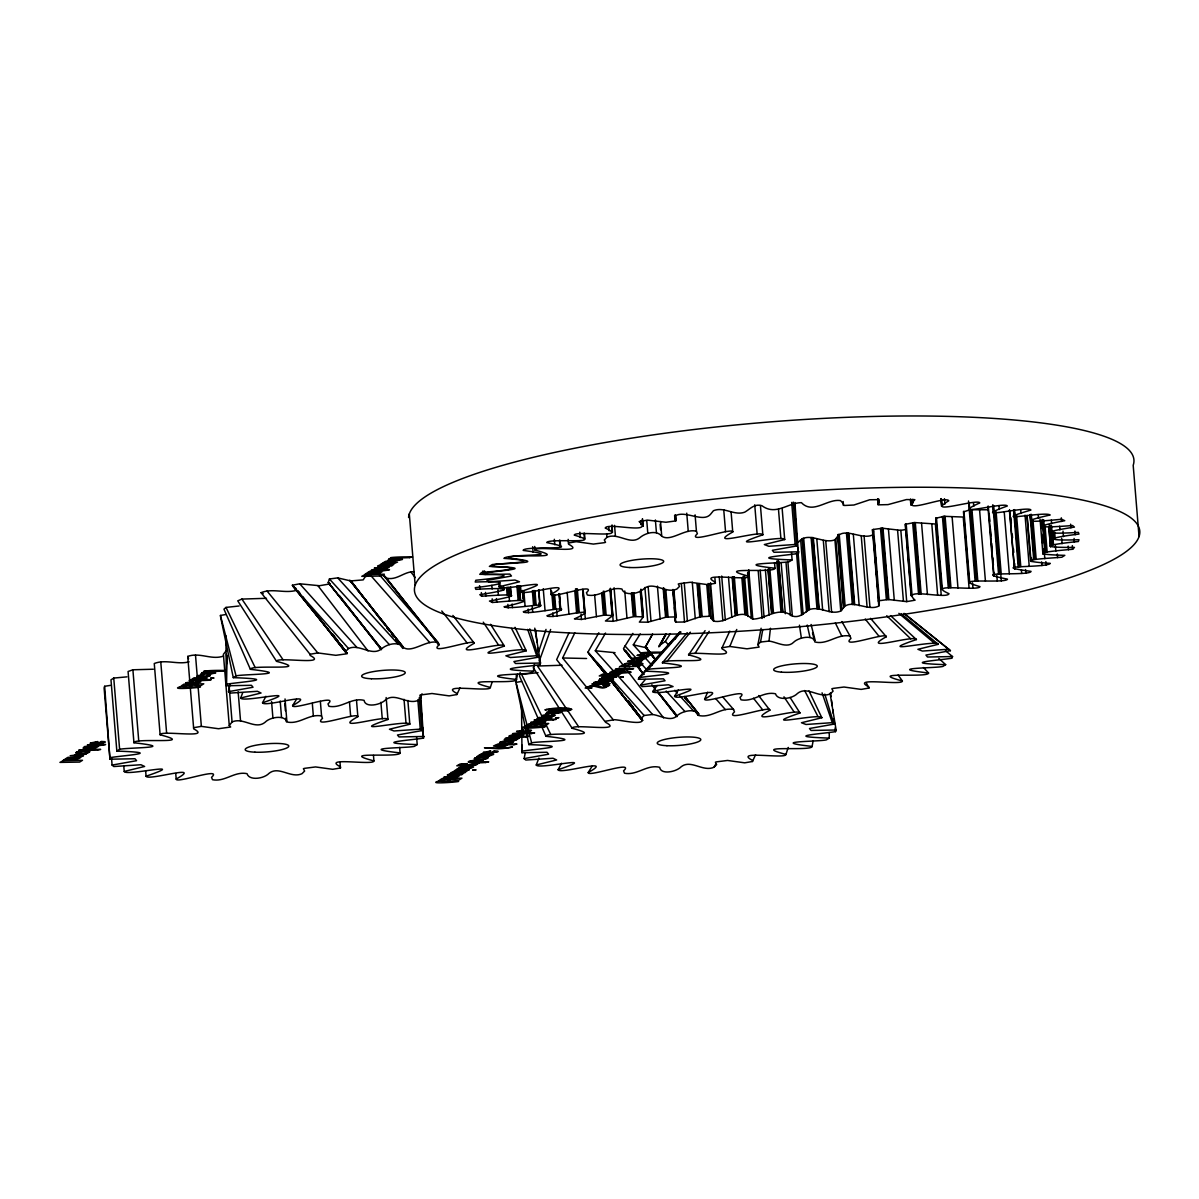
<?xml version="1.0" encoding="UTF-8"?>
<svg xmlns="http://www.w3.org/2000/svg" width="1199" height="1199" viewBox="0 0 1199 1199"><rect width="100%" height="100%" fill="white"/><g stroke="black" fill="none" stroke-linecap="round" stroke-linejoin="round"><path stroke-width="1.5" d="M517.518 673.988L516.544 679.473C469.573 674.168 524.068 674.797 530.872 672.894L533.645 671.14L533.72 665.565M813.102 740.937L812.113 746.422C765.142 741.117 819.651 741.761 826.456 739.843L829.228 738.104L829.288 732.514M229.968 684.434L228.544 691.643L253.034 687.252L251.445 685.303L226.401 685.768L227.181 655.823M525.192 753.197L524.113 758.607L548.617 754.201L547.014 752.268L521.985 752.717L522.179 745.238M516.199 684L528.864 744.609L531.637 742.87L516.02 682.411L516.364 674.947M601.643 593.31L603.457 615.252L581.455 619.463L574.426 618.864C607.953 603.771 550.626 620.018 546.894 615.746C589.908 600.249 525.357 616.496 523.304 611.685C570.244 597.761 510.354 610.801 504.045 606.769C548.258 596.757 506.188 601.478 492.474 602.468L489.462 601.059C534.334 592.636 500.253 594.989 481.638 596.218L479.81 594.659C522.075 588.184 501.002 587.81 475.853 589.368L475.239 587.675C507.747 583.778 509.77 580.796 475.224 582.04L475.838 580.241C498.859 577.993 523.648 574.141 479.765 574.336L481.578 572.478C498.17 571.084 535.249 567.712 489.387 566.408L492.384 564.519C503.535 563.35 549.816 561.642 503.94 558.374C507.477 553.533 571.458 556.95 523.154 550.401C524.188 545.305 590.058 551.285 546.729 542.592C548.408 537.841 608.088 544.871 574.231 535.114C575.55 530.198 630.479 539.28 605.21 528.055C607.518 522.03 654.324 535.099 639.142 521.565L647.52 520.126L665.97 522.254L674.782 521.055L675.966 520.681L674.902 518.972L675.412 515.75C685.573 509.965 703.228 523.304 710.707 514.071L713.435 510.714C724.241 506.323 733.908 516.005 744.669 512.198C749.93 509.275 754.261 503.37 761.875 505.678C775.708 516.065 787.608 502.816 801.412 502.651C812.907 514.806 827.46 498.409 840.529 500.612L843.272 503.535L843.482 505.334L844.845 505.468L853.928 505.019L869.71 499.758L878.552 499.623L879.092 502.756L878.028 504.629L879.212 504.824L888.024 504.614L906.474 499.563L914.852 499.668C899.505 515.36 946.086 495.412 948.799 500.762C923.68 515.84 977.635 498.409 979.793 502.891C945.846 518.223 1005.002 501.467 1007.325 506.008C964.311 521.505 1028.862 505.259 1030.915 510.055C983.705 524.023 1045.003 510.939 1050.174 514.985C1005.736 524.982 1048.855 520.336 1061.744 519.287L1064.757 520.696C1019.929 529.104 1054.685 526.931 1072.58 525.522L1074.409 527.095C1032.144 533.57 1053.217 533.945 1078.366 532.386L1078.98 534.08C1046.472 537.976 1044.464 540.959 1078.995 539.715L1078.381 541.513C1055.36 543.747 1030.57 547.613 1074.454 547.418L1072.64 549.277C1056.049 550.671 1018.97 554.043 1064.832 555.347L1061.834 557.235C1049.949 558.224 1005.182 560.368 1050.279 563.365C1046.742 568.221 982.76 564.804 1031.065 571.353C1030.031 576.449 964.161 570.469 1007.49 579.162C1005.811 583.913 946.146 576.884 979.988 586.641C978.669 591.557 923.74 582.474 949.009 593.7C946.7 599.725 899.894 586.656 915.077 600.189L906.699 601.628L888.249 599.5L879.437 600.699L878.253 601.059L879.317 602.782L878.807 606.005C868.646 611.79 850.99 598.451 843.511 607.683L840.784 611.04C829.978 615.432 820.311 605.75 809.55 609.557C804.289 612.479 799.958 618.384 792.344 616.076C778.511 605.69 766.611 618.939 752.807 619.104L746.422 614.787L743.275 576.404M905.874 529.493L900.839 530.348L882.389 528.219L873.576 529.418L872.392 529.793L873.457 531.502L872.947 534.724C862.785 540.509 845.13 527.17 837.651 536.418L843.511 607.683M988.036 509.785L970.096 509.71L963.906 511.793M657.142 685.543L652.691 691.523L673.074 686.532L668.547 684.794L642.244 686.622L640.551 685.169L665.055 680.762L663.467 678.829L638.423 679.293L638.977 677.63C655.688 675.127 692.812 672.819 645.302 671.185L648.074 669.432C654.879 667.528 709.373 668.158 662.418 662.852C662.388 657.592 727.029 664.846 688.586 654.879C688.121 649.918 741.866 659.285 722.098 648.929L722.053 647.775L729.816 646.456L746.962 648.824L759.117 647.085L757.888 644.702L760.526 642.064L769.009 641.075L770.447 628.246M189.112 661.833C177.707 664.95 165.597 659 154.266 663.512L160.126 734.792C159.662 729.831 213.407 739.198 193.638 728.842L193.594 727.703L201.357 726.369L218.503 728.737L230.658 726.999L229.264 725.575L223.404 654.309L226.206 650.712M229.264 725.575L232.066 721.978C243.082 716.837 255.252 730.251 264.994 722.338C270.27 716.762 285.047 714.859 286.996 721.993C299.54 724.736 308.967 713.48 321.557 715.968L322.486 718.366C310.361 729.457 358.636 711.562 357.857 716.657L356.493 700.216M520.186 672.444L519.527 676.101L545.965 736.291C592.935 741.596 538.441 740.952 531.637 742.87M760.526 642.064L762.774 629.52M757.888 644.702L761.11 628.231M385.329 577.708L383.83 575.535L378.434 573.692L437.995 642.529L438.939 644.927C426.799 656.018 475.074 638.123 474.294 643.234C445.743 659.12 502.876 640.925 504.389 646.051L490.541 624.304M296.498 699.287L292.631 705.582C291.852 710.692 340.126 692.797 328.001 703.888L328.931 706.286C341.685 708.744 351.322 697.204 364.076 700.351C365.245 708.189 380.742 704.907 385.493 699.916C395.235 691.988 407.405 705.402 418.421 700.261L421.059 697.638L419.83 695.24L421.164 694.88L431.985 693.502L449.13 695.885L456.894 694.551L456.849 693.397C437.08 683.055 490.826 692.423 490.361 687.462L492.085 682.216M534.484 664.291L533.33 667.783L572.148 728.303C610.591 738.284 545.95 731.03 545.965 736.291M538.516 652.076L546.01 629.385M592.081 766.236L588.214 772.531C587.435 777.641 635.71 759.746 623.57 770.837L624.514 773.235C637.269 775.693 646.905 764.153 659.66 767.3C660.829 775.139 676.326 771.871 681.062 766.865C690.804 758.937 702.974 772.351 714.005 767.225L716.642 764.587L715.413 762.189L716.732 761.83L727.568 760.451L744.714 762.834L752.477 761.5L752.432 760.361C732.664 750.004 786.409 759.372 785.93 754.411L788.238 747.427M110.353 685.393L104.658 686.278L104.103 687.926L109.963 759.207L134.992 758.742L136.596 760.691L112.092 765.082L111.492 757.768M109.963 759.207L104.658 686.278M226.401 685.768L225.877 635.695M416.608 737.265L417.207 744.579C369.697 742.945 406.821 740.622 423.517 738.134L420.774 696.274M498.814 583.119L499.114 586.776L519.497 581.785L514.971 580.046L488.667 581.86L486.989 580.406L511.478 576.015L509.89 574.081L484.846 574.531L485.415 572.882C502.111 570.379 539.25 568.056 491.725 566.423L494.498 564.684C501.302 562.766 555.811 563.41 508.841 558.105C508.811 552.844 573.452 560.098 535.024 550.116L534.724 546.459M533.645 671.14C486.135 669.522 523.259 667.199 539.97 664.696L540.524 663.047L534.769 628.156M521.985 752.717L521.535 706.361M791.49 552.604L792.089 559.918C744.579 558.284 781.703 555.961 798.414 553.458L794.922 502.471M829.228 738.104C781.718 736.471 818.842 734.148 835.538 731.645L836.108 729.996L830.053 693.277M945.426 650.667L952.546 656.557L951.991 658.221C935.28 660.709 898.156 663.032 945.666 664.666L942.894 666.419C936.089 668.323 881.595 667.678 928.566 672.984L923.485 667.528M539.37 660.814L550.641 629.46M292.631 705.582C321.182 689.695 264.05 707.89 262.536 702.764C308.967 686.952 241.958 703.124 240.669 698.013L242.663 692.857M588.214 772.531C616.766 756.644 559.633 774.839 558.105 769.713C604.536 753.901 537.542 770.073 536.253 764.962L538.906 758.083M729.816 646.456L736.756 629.46M898.066 675.022L902.382 680.972C902.847 685.933 849.102 676.566 868.87 686.922L868.915 688.061L861.152 689.395L844.006 687.027L833.17 688.391L831.851 688.751L833.08 691.149L830.442 693.786C819.427 698.927 807.257 685.513 797.515 693.427C792.239 699.002 777.462 700.905 775.513 693.771C762.969 691.029 753.542 702.269 740.952 699.796L740.023 697.398C752.148 686.308 703.873 704.203 704.652 699.107L707.605 692.228M456.894 694.551L459.996 687.806M569.075 632.637L556.651 659.63L605.66 722.368C625.428 732.709 571.683 723.342 572.148 728.303M752.477 761.5L755.58 754.756M722.053 647.775L729.801 631.079M639.352 715.863C652.586 728.782 615.567 718.351 613.378 719.88L562.631 657.981L574.831 632.787M262.536 702.764L265.938 696.289M558.105 769.713L561.522 763.238M658.791 646.831L665.85 635.005M652.496 634.211L645.317 647.16L655.793 660.319M652.586 634.061L645.317 647.16L655.763 660.214M641.105 589.443L643.368 616.856L639.367 622.086L647.745 622.191L666.194 617.14L675.007 616.93L676.191 617.125L675.142 618.999L675.666 622.131L684.509 621.996L700.291 616.736L709.373 616.286L710.737 616.421L710.947 618.219L713.69 621.142C725.65 623.555 734.462 612.03 746.422 614.787M420.235 697.039L422.048 693.801M642.664 720.344L587.93 652.181L598.811 632.772M665.55 634.346L659.57 646.441M714.005 767.225L715.818 763.988M665.97 633.746L659.195 645.662L665.37 641.375L670.391 633.627M658.686 692.947L677.015 715.848C670.631 722.188 659.99 715.338 652.571 714.499L595.318 650.757L605.54 633.057M704.652 699.107C733.203 683.205 676.071 701.4 674.557 696.274L678.394 689.89M643.458 674.003L623.51 648.524L632.877 633.387M652.136 665.505L633.312 644.837L640.236 633.926M695.09 653.29L709.208 631.303M660.529 521.58L661.728 536.193C670.586 542.353 685.258 527.905 696.439 531.292L697.383 533.69C685.243 544.781 733.518 526.886 732.739 531.996L731.09 511.883M675.037 639.082L679.099 632.802M688.586 654.879L705.102 630.629M373.459 755.415L373.923 760.885C374.388 765.846 320.643 756.479 340.411 766.835L340.456 767.989L332.693 769.308L315.547 766.94L304.711 768.319L303.392 768.679L304.621 771.062L301.983 773.7C290.952 778.84 278.782 765.427 269.041 773.34C263.78 778.915 249.002 780.819 247.054 773.685C234.509 770.942 225.082 782.198 212.493 779.71L211.549 777.327C223.688 766.236 175.414 784.116 176.193 779.02C204.744 763.134 147.612 781.313 146.083 776.203L145.634 770.717M357.857 716.657C329.305 732.559 386.438 714.364 387.951 719.475L386.153 697.548M748.356 570.739L748.805 576.224C749.27 581.185 695.525 571.818 715.293 582.159L715.338 583.313L707.575 584.647L690.429 582.264L679.608 583.643L678.274 584.003L679.503 586.401L676.865 589.039C665.85 594.164 653.68 580.751 643.938 588.679C638.662 594.254 623.885 596.143 621.936 589.024C609.392 586.266 599.965 597.522 587.375 595.049L586.446 592.651C598.571 581.56 550.296 599.455 551.075 594.344C579.627 578.458 522.509 596.652 520.98 591.527L520.531 586.041M732.739 531.996C704.188 547.883 761.32 529.688 762.849 534.814L760.436 505.573M758.607 695.54L769.878 710.183C741.327 726.069 798.444 707.875 799.973 713L790.081 697.458M870.534 618.339L886.316 636.744C857.765 652.631 914.897 634.451 916.411 639.562C869.979 655.388 936.989 639.217 938.277 644.313L917.894 649.303L922.421 651.057L948.724 649.229L950.417 650.682L925.913 655.074L927.501 657.022L952.546 656.557M798.414 542.233C807.811 530.438 823.338 544.646 834.924 539.775L837.651 536.418M941.59 589.503L935.73 518.238L944.302 516.319L963.247 517.054L969.107 588.319M667.214 661.129L690.369 632.158M662.418 662.852L687.207 632.712M640.551 685.169L645.347 679.503M437.995 642.529C426.814 639.142 412.141 653.59 403.284 647.43L350.707 580.93L337.728 577.888L329.425 578.997L328.211 582.504L381.447 648.899C371.705 656.827 359.535 643.413 348.504 648.539L345.867 651.177L347.096 653.575L345.777 653.935L335.84 655.313L317.795 652.93L310.031 654.264L261.082 592.666C272.428 588.005 284.807 593.67 296.288 590.388M648.074 669.432L681.002 632.053M638.423 679.293L660.664 654.219M665.61 648.644L670.556 643.069M673.014 640.281L679.204 633.312M645.302 671.185L680.148 631.978M638.977 677.63L679.608 632.128M239.096 605.99L225.997 607.413L223.958 609.152L250.396 669.342C297.352 674.647 242.857 674.003 236.053 675.906L233.28 677.66L220.631 617.05L220.436 615.447L225.907 614.487M661.728 536.193C656.707 529.733 645.407 532.866 639.891 537.662C630.149 545.59 617.98 532.176 606.949 537.302L604.311 539.94L605.54 542.338L604.221 542.697L593.385 544.076L576.239 541.693L568.476 543.027L568.521 544.181C588.289 554.523 534.544 545.155 535.024 550.116M652.571 714.499L644.088 715.488L641.45 718.126L588.499 653.275M611.88 671.845C621.921 673.553 631.274 669.881 613.094 671.245C595.783 675.921 653.005 671.095 621.532 672.129C632.997 670.526 613.918 668.727 611.745 671.605M911.06 595.588L905.2 524.308L914.567 522.554L935.385 524.008L941.245 595.289M126.974 676.85L113.755 678.079L110.982 679.833L116.843 751.099C164.353 752.732 127.229 755.055 110.518 757.543M116.843 751.099L119.615 749.345C126.42 747.442 180.914 748.086 133.943 742.766L128.083 671.5L132.894 669.776L153.367 669.222M417.207 744.579L414.434 746.333C407.63 748.236 353.12 747.606 400.091 752.912L399.642 747.427M792.089 559.918L789.317 561.657C782.527 563.575 728.018 562.931 774.989 568.236L774.539 562.751M610.726 590.043L612.824 615.627L605.435 620.992L613.199 621.337L633.282 616.766L631.333 593.01M146.083 776.203C192.529 760.376 125.52 776.547 124.231 771.452L123.782 765.966M520.98 591.527C567.412 575.715 500.403 591.886 499.114 586.776M504.389 646.051C457.958 661.863 524.967 645.691 526.256 650.802L515.015 627.302M387.951 719.475C341.52 735.302 408.529 719.13 409.818 724.241L407.87 700.471M762.849 534.814C716.417 550.626 783.412 534.454 784.701 539.565L782.153 508.496M674.557 696.274C720.989 680.462 653.98 696.634 652.691 691.523M799.973 713C753.542 728.812 820.551 712.641 821.84 717.751L808.995 690.909M625.488 650.997L623.78 649.453M376.711 573.841L369.787 574.426L364.931 577.109L363.207 579.881L350.707 580.93L380.113 618.999M266.493 598.301L241.898 599.08L237.747 600.834L276.564 661.353C315.007 671.335 250.366 664.081 250.396 669.342M403.149 646.875L349.733 580.211L403.284 647.43C398.248 640.97 386.962 644.103 381.447 648.899L328.211 582.504M886.316 636.744C887.095 631.648 838.82 649.528 850.96 638.438L850.016 636.055C837.262 633.582 827.625 645.122 814.87 641.975C813.701 634.136 798.204 637.418 793.468 642.424C787.069 648.749 776.427 641.915 769.009 641.075M769.878 710.183C770.657 705.072 722.383 722.967 734.507 711.876L733.578 709.478C720.809 707.02 711.187 718.561 698.418 715.413C697.263 707.575 681.766 710.857 677.015 715.848L658.506 692.752M133.943 742.766C133.808 737.46 198.569 744.834 160.126 734.792M774.989 568.236C775.004 573.497 710.363 566.243 748.805 576.224M516.544 679.473C516.559 684.734 451.918 677.48 490.361 687.462M400.091 752.912C400.121 758.173 335.48 750.919 373.923 760.885M928.566 672.984C928.581 678.244 863.939 670.99 902.382 680.972M812.113 746.422C812.143 751.683 747.502 744.429 785.93 754.411M240.669 698.013L261.052 693.022L257.38 691.298L230.223 693.097L228.544 691.643M784.701 539.565L764.333 544.556L768.844 546.294L795.147 544.481L796.84 545.92L772.336 550.326L773.94 552.259L798.969 551.81M124.231 771.452L144.614 766.461L140.942 764.737L113.785 766.536L112.092 765.082M526.256 650.802L505.873 655.793L510.399 657.532L536.702 655.718L538.396 657.157L513.891 661.563L515.495 663.497L540.524 663.047M409.818 724.241L389.435 729.232L393.961 730.97L420.264 729.142L421.943 730.596L397.454 735.002L399.042 736.935L424.086 736.471M536.253 764.962L556.621 759.971L552.964 758.248L525.806 760.046L524.113 758.607M821.84 717.751L801.457 722.742L805.983 724.481L832.286 722.667L833.964 724.121L809.475 728.512L811.064 730.461L836.108 729.996M414.045 571.683C403.673 571.443 396.509 581.245 385.523 577.873M276.564 661.353C276.1 656.393 329.845 665.76 310.076 655.403L310.031 654.264M292.916 586.326L345.867 651.177L292.346 585.232L299.735 583.793L319.489 585.726L330.31 583.853L328.736 583.029L381.432 649.723L339.317 595.408M516.02 682.411L521.49 681.452M188.543 658.836L187.733 656.423C199.738 651.941 211.519 660.379 223.464 656.093M605.615 721.213L613.378 719.88M226.971 684.104C243.667 681.617 280.791 679.293 233.28 677.66M522.539 751.069C539.25 748.566 576.374 746.243 528.864 744.609M643.368 616.856L633.986 616.586L632.038 592.831M612.824 615.627L604.236 615.072L602.438 593.145M538.066 672.669L521.58 674.363L550.776 734.567M586.566 658.506L562.631 657.981M615.072 652.691L595.318 650.757M562.061 665.25L537.482 666.03L578.652 726.729M633.312 644.837L647.55 648.045M261.082 592.666L263.21 593.58M295.883 588.289L294.31 587.525L345.702 652.136L308.338 604.251M905.245 614.413L950.417 650.682M904.016 613.363L948.724 649.229M901.078 613.633L938.277 644.313M898.86 613.348L934.456 643.174M938.847 658.431L945.666 664.666M890.527 615.627L916.411 639.562M886.705 615.761L910.715 638.797M625.009 645.946L647.475 670.541M666.209 691.044L684.944 711.532M329.425 578.997L389.36 644.582M674.737 690.294L677.24 693.052M679.758 695.81L693.562 710.962M337.728 577.888L397.993 644.013M299.735 583.793L356.987 647.55M587.93 652.181L644.088 715.488M292.346 585.232L348.504 648.539M665.37 641.375L669.042 645.542M715.593 698.477L725.38 709.613M369.787 574.426L429.812 642.664M722.637 696.844L733.578 709.478M267.047 591.032L317.795 652.93M438.759 643.608L383.83 575.535L417.117 617.455M684.794 696.439L698.717 713.825M652.721 685.543L655.029 688.436M865.228 619.044L879.122 636.414M643.788 674.318L624.319 649.978L643.788 674.617M652.96 685.783L655.254 688.646M684.899 696.844L698.852 714.379L685.139 697.039M589.878 654.474L641.285 719.1L597.132 662.507M753.467 698.238L762.684 709.853M410.687 571.788L415.289 577.603M441.772 610.98L467.1 642.904M419.425 620.348L438.939 644.927L385.104 576.344M655.418 659.45L646.276 647.88L655.328 659.6M651.806 684.779L655.239 689.125M657.532 692.018L677 716.672L657.652 691.718M298.146 591.197L300.409 594.105L298.161 591.227M304.951 599.905L302.688 596.997L304.996 600.01M598.301 664.036L641.54 719.64M308.413 604.401L310.691 607.323M312.954 610.246L345.971 652.691M625.788 650.622L634.885 662.373M638.303 666.764L640.581 669.701M653.11 685.843L655.373 688.781M684.734 697.668L686.997 700.591M386.902 627.781L389.15 630.719M391.414 633.642L393.677 636.564M395.94 639.502L399.342 643.893L396 639.517M452.892 615.417L474.294 643.234M646.726 648.015L655.688 659.705M684.854 697.698L688.211 702.089M613.483 652.616L663.602 717.901M351.142 581.065L384.864 625.009M387.022 627.826L389.27 630.749M391.518 633.672L393.857 636.744M400.601 645.527L402.849 648.464M317.915 585.667L368.018 650.952M628.321 700.935L632.727 706.9M634.945 709.883L637.149 712.88M339.362 642.934L347.081 653.395M628.336 701.055L642.679 720.524L630.629 704.083M340.471 644.582L347.096 653.575L340.516 644.612M332.857 634.151L338.328 641.615M241.898 599.08L283.069 659.78M783.981 696.829L794.278 712.236M483.257 622.161L498.694 645.287M841.923 621.577L850.016 636.055M804.619 690.504L818.003 716.612M511.538 628.456L522.434 649.648M866.442 683.115L868.915 688.061M835.328 622.925L841.833 636.174M225.997 607.413L255.192 667.618M822.064 692.827L832.286 722.667M527.68 629.385L536.702 655.718M824.807 694.116L833.964 724.121M529.763 628.92L538.396 657.157M811.049 624.484L815.17 640.386M220.436 615.447L236.053 675.906M812.487 632.862L814.301 640.011M807.227 625.054L810.014 637.523M799.433 625.174L801.382 638.108M830.607 692.947L831.087 696.634M831.551 700.321L832.256 705.851M832.72 709.538L833.2 713.225M833.904 718.756L834.609 724.286M835.074 727.973L835.538 731.645M535.503 629.685L537.152 642.589M537.856 648.119L538.321 651.806M539.025 657.322L539.97 664.696M1139.05 536.553A363.882 67.564 -4.7 0 0 616.556 512.842A363.882 67.564 -4.7 0 0 575.73 633.237A363.882 67.564 -4.7 0 0 1139.05 536.553L1133.19 465.287A363.882 67.564 -4.7 0 0 785.39 420.759A363.882 67.564 -4.7 0 0 408.574 517.503M1074.904 531.082L1075.203 534.739M1074.094 538.441L1074.394 542.098M1070.617 524.173L1070.917 527.83M1072.341 545.62L1072.64 549.277M1068.189 546.115L1068.489 549.771M1063.018 531.127L1063.468 536.612M1061.31 517.833L1061.61 521.49M1061.655 538.231L1062.104 543.717M1059.646 526.256L1059.946 529.913M1057.293 553.983L1057.593 557.64M1054.67 532.251L1055.12 537.722M1055.405 545.635L1055.854 551.12M1053.726 532.371L1054.176 537.856M1052.902 532.491L1053.501 538.036M1052.662 532.326L1053.262 539.64M1052.602 533.69L1053.501 544.646M1051.283 520.096L1051.583 523.753M1051.538 525.717L1051.988 531.202M1051.478 531.966L1052.527 544.751M1050.639 525.866L1051.088 531.352M1050.054 526.061L1050.504 531.547M1050.714 532.131L1051.763 544.931M1049.754 525.027L1051.403 545.125M1049.32 524.937L1049.769 530.423M1050.369 537.737L1050.968 545.035M1048.885 526.661L1050.534 546.774M1048.78 526.496L1050.429 546.594M1045.048 526.256L1047.147 551.84M1043.7 519.707L1044.149 525.192M1044.074 526.346L1046.172 551.93M1042.86 519.871L1043.31 525.357M1042.77 521.025L1045.333 552.095M1042.381 520.066L1042.845 525.732M1045.858 561.612L1046.157 565.269M1042.141 519.392L1044.854 552.289M1044.374 553.204L1044.824 558.689M1040.672 521.205L1041.272 528.519M1041.721 534.005L1042.471 543.132M1042.92 548.617L1043.37 554.103M1040.058 519.077L1042.905 553.983M1038.214 514.581L1038.529 518.223M1041.601 561.911L1041.901 565.568M1033.028 520.816L1036.176 559.199M1031.29 514.296L1035.202 559.259M1031.005 519.197L1034.302 559.393M1030.526 514.476L1030.765 520.336M1030.166 514.671L1030.615 520.156M1030.121 515.735L1033.718 559.588M1031.545 557.85L1031.844 561.507M1027.093 515.435L1031.065 561.447M1026.958 515.615L1030.705 561.312M1025.025 515.12L1029.222 566.288M1020.694 509.77L1020.993 513.427M1025.58 569.57L1025.879 573.212M1021.383 569.765L1021.683 573.407M1016.572 515.405L1020.784 566.572M1015.613 515.435L1019.824 566.602M1014.534 509.605L1014.983 515.09M1014.369 511.913L1018.88 566.737M1013.844 509.785L1014.324 515.615M1013.605 509.98L1018.191 566.917M1010.892 517.698L1011.342 523.184M1012.241 534.14L1012.541 537.796M1013.455 548.767L1013.755 552.424M1014.654 563.38L1015.103 568.866M1009.648 509.95L1014.444 568.431M1009.378 510.145L1014.414 568.791M1004.207 511.673L1009.318 573.811M998.977 505.783L999.277 509.44M996.099 511.733L1001.21 573.856M1000.88 575.475L1001.33 580.96M995.185 511.733L1000.296 573.871M993.686 505.678L999.322 573.976M993.102 505.873L993.446 511.553M992.847 504.704L998.557 574.141M996.834 575.565L997.283 581.035M989.19 513.966L989.789 521.265M990.389 528.579L990.988 535.893M991.588 543.192L992.187 550.506M992.787 557.82L993.386 565.134M993.986 572.433L994.286 576.09M988.276 506.173L993.986 575.625M987.886 506.368L993.701 576M979.568 509.83L985.428 581.095M973.468 502.681L973.768 506.338M971.939 509.65L977.799 580.916M971.085 509.635L976.93 580.901M970.096 509.71L975.956 580.975M969.137 502.621L969.601 508.091M968.522 500.987L969.137 508.481M969.257 509.875L975.117 581.14M972.509 582.879L972.959 588.349M963.951 511.284L969.766 583.059M963.441 511.478L969.287 582.939M952.111 516.769L957.971 588.035M944.452 498.679L944.902 504.165M945.097 516.364L950.957 587.645M944.302 516.319L950.163 587.585M943.328 516.379L949.188 587.645M941.545 499.084L942.159 506.398M941.155 498.619L941.755 505.933M940.795 498.829L941.545 506.308M942.429 516.529L948.289 587.795M936.479 517.848L942.339 589.114M935.864 518.043L941.725 589.308M931.788 523.873L937.648 595.139M921.566 523.244L927.426 594.524M915.287 522.629L921.147 593.895M912.859 499.309L913.158 502.966M914.567 522.554L920.427 593.82M913.623 522.584L919.483 593.865M911.54 501.482L911.839 505.124M912.679 522.719L918.539 593.985M910.641 499.219L911.135 505.064M910.401 499.428L910.85 504.899M906.189 523.933L912.049 595.199M905.47 524.113L911.3 595.738M900.839 530.348L906.699 601.628M897.586 530.093L903.446 601.373M888.444 529.149L894.304 600.429M883.004 528.324L888.864 599.59M882.389 528.219L888.249 599.5M881.475 528.234L887.335 599.5M878.777 499.099L879.092 502.756M877.968 499.294L878.268 502.951M880.501 528.339L886.361 599.605M877.698 498.964L878.148 504.449M877.578 499.159L878.028 504.629M873.576 529.418L879.437 600.699M874.356 542.473L874.656 546.13M875.555 557.1L875.855 560.742M876.754 571.713L877.054 575.37M877.968 586.326L878.268 589.983M874.056 543.042L874.656 550.356M875.255 557.655L875.87 564.969M876.319 570.454L877.069 579.597M877.518 585.082L878.268 594.209M878.717 599.695L879.167 605.18M872.782 529.598L878.642 600.864M872.392 529.793L878.807 606.005M864.089 535.998L869.949 607.264M861.227 535.638L867.072 606.904M853.328 534.379L859.188 605.66M848.802 533.36L854.662 604.626M848.307 533.24L854.168 604.506M847.438 533.21L853.298 604.491M846.464 533.3L852.324 604.566M843.167 501.497L843.482 505.334M839.21 534.229L845.07 605.51M838.356 534.394L844.216 605.66M837.846 534.589L843.691 606.05M835.838 538.921L841.698 610.186M834.924 539.775L840.784 611.04M825.751 540.839L831.611 612.104M823.308 540.374L829.168 611.655M816.804 538.846L822.664 610.111M813.297 537.632L819.142 608.912M812.892 537.497L818.752 608.777M812.113 537.452L817.973 608.732M811.124 537.512L816.984 608.777M803.69 538.291L809.55 609.557M802.775 538.426L808.636 609.692M802.176 538.621L807.886 610.081M800.707 540.524L806.567 611.79M794.352 504.12L794.802 509.605M795.551 518.747L796.151 526.046M796.75 533.36L797.365 540.674M797.964 547.988L798.414 553.458M797.86 550.401L803.12 614.368M793.228 502.066L796.84 545.92M796.556 553.099L801.666 615.222M791.685 502.441L795.147 544.481M787.833 561.252L792.344 616.076M786.019 562.541L790.381 615.537M778.466 509.185L780.879 538.426M781.149 562.571L785.345 613.738M778.706 561.207L782.917 612.374M778.436 561.042L782.632 612.209M777.731 560.982L781.928 612.149M776.772 561.012L780.984 612.179M769.878 568.911L773.475 612.779M768.919 569.03L772.531 612.899M768.214 569.21L771.826 613.079M767.945 569.42L771.542 613.274M765.367 569.345L769.114 615.027M760.196 570.11L764.093 617.62M754.726 504.809L757.139 534.05M758.233 570.964L762.129 618.474M748.761 569.765L752.807 619.104M747.606 572.792L751.353 618.474M744.594 576.254L747.906 616.451M743.41 576.569L746.572 614.952M742.81 578.143L745.808 614.682M741.896 578.143L744.894 614.697M734.313 576.719L737.46 615.102M733.338 576.824L736.486 615.192M732.544 576.989L735.691 615.372M732.154 577.199L735.302 615.567M723.746 509.74L725.545 531.667M728.497 577.124L731.81 617.335M721.693 576.045L725.305 619.898M719.25 576.884L722.862 620.752M714.889 577.828L715.338 583.313M710.542 582.759L713.69 621.142M709.763 583.883L712.776 620.438M708.099 583.493L710.947 618.219M707.68 585.247L710.228 616.301M706.825 585.217L709.373 616.286M695.09 514.851L696.439 531.292M699.422 583.613L702.134 616.496M698.447 583.673L701.145 616.571M697.578 583.838L700.291 616.736M697.084 584.033L699.781 616.93M686.757 513.157L688.256 531.427M692.273 582.129L695.27 618.684M684.224 582.804L687.387 621.187M681.362 583.613L684.509 621.996M675.517 515.21L675.966 520.681M675.412 515.03L675.861 520.516M675.127 515.405L675.577 520.891M674.602 515.315L674.902 518.972M673.928 589.713L676.071 617.305M673.538 589.563L675.801 616.975M673.253 592.891L673.553 596.547M674.467 607.518L674.767 611.175M675.367 618.474L675.666 622.131M672.744 589.518L675.007 616.93M674.992 617.725L675.292 621.367M665.82 589.533L668.083 616.945M660.124 524.263L660.574 529.733M664.846 589.593L667.109 617.005M663.781 587.9L666.194 617.14M663.167 588.095L665.58 617.335M655.388 519.976L656.438 532.776M657.427 586.131L660.139 619.029M646.756 520.561L647.805 533.345M642.559 518.867L643.159 526.166M648.149 586.701L651.012 621.427M642.289 519.062L642.889 526.376M640.551 520.936L640.851 524.592M644.897 587.465L647.745 622.191M640.836 589.279L643.099 616.691M640.281 591.032L642.379 616.616M633.941 592.681L635.89 616.436M632.997 592.711L634.945 616.466M624.754 590.972L627.002 618.384M614.532 525.357L615.432 536.313M612.03 524.937L612.494 532.446M611.82 526.631L612.269 532.101M614.083 587.735L616.781 620.632M608.822 527.185L609.122 530.842M606.649 533.66L606.949 537.302M610.501 588.454L613.199 621.337M610.216 588.409L610.516 592.066M610.965 597.552L611.715 606.679M612.015 610.336L612.464 615.821M609.961 589.773L612.075 615.357M604.161 591.227L606.124 614.982M603.262 591.212L605.21 614.982M594.629 594.839L596.443 616.766M584.483 533.33L584.917 538.995M584.003 533.21L584.453 538.696M579.821 532.116L580.271 537.602M583.134 589.518L585.097 613.453M582.909 589.578L585.307 618.819M582.624 589.398L584.572 613.154M581.005 613.978L581.455 619.463M577.318 588.829L579.267 612.584M576.479 588.799L578.428 612.569M575.49 588.874L577.453 612.644M574.786 590.867L576.584 612.794M568.176 539.37L568.476 543.027M567.157 592.246L568.97 614.188M560.068 540.284L560.622 545.935M559.783 540.644L560.233 546.13M559.483 540.179L559.933 545.665M559.423 593.76L560.772 610.201M559.304 593.955L560.667 610.396M559.034 593.625L560.383 610.066M554.328 539.28L554.777 544.751M559.333 601.448L559.933 608.762M556.666 610.531L557.115 616.016M554.612 594.704L555.811 609.317M553.848 594.644L555.047 609.257M552.874 594.689L554.073 609.317M551.66 591.182L553.159 609.452M552.754 612.914L553.054 616.571M550.626 588.874L551.075 594.344M543.252 588.754L545.05 610.681M538.816 589.833L540.164 606.289M538.531 589.683L539.925 606.484M538.936 603.022L539.235 606.664M532.656 546.714L533.105 552.184M534.934 590.597L536.133 605.21M534.259 590.522L535.458 605.135M533.315 590.537L534.514 605.165M532.356 590.657L533.555 605.285M532.236 606.784L532.686 612.254M528.189 609.077L528.489 612.734M523.903 591.721L525.102 606.334M522.554 590.463L523.603 601.598M522.344 590.822L522.944 598.136M519.392 585.741L520.591 600.354M518.807 585.637L520.006 600.249M517.893 585.637L519.107 600.249M516.919 585.726L518.133 600.354M512.138 603.981L512.438 607.638M510.624 586.881L511.388 596.203M510.16 587.27L510.909 596.398M508.826 587.51L509.425 594.824M508.346 587.39L508.946 594.704M509.035 595.738L509.485 601.224M507.507 587.36L508.106 594.674M506.518 587.435L507.132 594.749M507.881 604.356L508.181 607.998M503.52 586.356L503.715 590.208M500.448 584.902L500.747 588.559M497.975 589.923L498.424 595.408M496.416 598.541L496.716 602.198M491.845 585.337L492.145 588.994M492.175 598.811L492.474 602.468M484.546 570.874L484.846 574.531M485.49 592.411L485.79 596.068M482.957 570.859L483.257 574.516M481.339 592.576L481.638 596.218M479.555 585.667L479.855 589.323M409.309 513.921L415.169 585.202M420.22 697.923L420.819 705.237M421.419 712.551L422.018 719.865M422.618 727.164L423.517 738.134M419.245 697.698L421.943 730.596M417.852 699.901L420.264 729.142M404.033 699.332L405.996 723.087M380.892 702.269L382.256 718.726M349.449 701.715L350.663 716.328M340.006 762.504L340.456 767.989M320.358 701.34L321.557 715.968M312.31 703.303L313.359 716.103M285.032 698.942L286.831 720.869M284.792 703.438L285.392 710.752M285.991 718.066L286.291 721.723M280.191 700.995L281.54 717.437M271.559 701.58L272.922 718.021M238.136 691.748L240.549 720.989M226.506 654.369L227.255 663.497M229.054 685.423L232.066 721.978M195.497 655.089L201.357 726.369M187.733 656.423L193.594 727.703M175.743 773.535L176.193 779.02M160.771 661.938L166.631 733.203M132.894 669.776L138.754 741.042M113.755 678.079L119.615 749.345M607.983 685.873C602.498 691.253 595.438 684.359 589.249 686.353A6.415 1.184 -4.7 0 0 588.169 687.312L592.096 687.866L585.157 688.091L592.771 685.378L597.851 685.453L602.273 687.372L606.754 686.308L602.857 685.393L609.662 685.288L607.983 685.873M379.933 565.239L393.797 564.459L389.525 565.403C401.92 565.523 368.797 567.577 379.933 565.239M449.685 774.164L463.563 773.4L459.277 774.329C471.672 774.449 438.549 776.502 449.685 774.164M453.042 772.051L466.906 771.272L462.634 772.216C475.029 772.336 441.906 774.389 453.042 772.051M596.053 681.856L609.931 681.077L605.645 682.021C618.04 682.141 584.917 684.194 596.053 681.856M89.685 751.713C87.782 755.115 68.193 754.081 78.864 751.503A8.992 1.664 -4.7 0 1 84.709 751.024L89.685 751.713M488.128 757.618C486.224 761.02 466.636 759.986 477.307 757.408A8.992 1.664 -4.7 0 1 483.152 756.929L488.128 757.618M513.592 741.567C511.688 744.969 492.1 743.935 502.771 741.357A8.992 1.664 -4.7 0 1 508.616 740.877L513.592 741.567M97.629 750.049L100.671 749.405C81.682 748.79 63.682 751.413 97.629 750.049M208.221 680.298L211.264 679.653C192.275 679.039 174.275 681.661 208.221 680.298M222.759 671.125L225.817 670.481C206.828 669.866 188.813 672.489 222.759 671.125M409.518 557.625L412.561 556.98C393.587 556.366 375.572 558.989 409.518 557.625M531.607 733.548L534.649 732.904C515.675 732.289 497.66 734.912 531.607 733.548M553.144 719.955L556.201 719.325C537.212 718.696 519.197 721.318 553.144 719.955M567.682 710.782L570.739 710.153C551.75 709.523 533.735 712.146 567.682 710.782M659.495 652.885L662.552 652.241C643.563 651.627 625.548 654.249 659.495 652.885M90.465 742.975L97.299 743.815L105.227 742.211A5.021 0.929 -4.7 0 0 104.733 741.671L101.286 741.432L98.168 743.395L95.65 743.365A5.86 1.094 -4.7 0 1 93.522 743.005L97.973 741.582L90.465 742.975M185.95 682.756L192.784 683.595L200.713 681.991A5.021 0.929 -4.7 0 0 200.218 681.452L196.771 681.212L193.653 683.175L191.121 683.145A5.86 1.094 -4.7 0 1 189.007 682.786L193.459 681.362L185.95 682.756M374.388 568.191L381.222 569.03L389.15 567.427A5.021 0.929 -4.7 0 0 388.656 566.887L385.194 566.647L382.076 568.611L379.558 568.581A5.86 1.094 -4.7 0 1 377.445 568.236L381.896 566.797L374.388 568.191M444.14 777.117L450.974 777.956L458.902 776.352A5.021 0.929 -4.7 0 0 458.408 775.813L454.946 775.573L451.843 777.537L449.31 777.507A5.86 1.094 -4.7 0 1 447.197 777.162L451.648 775.723L444.14 777.117M483.317 752.417L490.151 753.257L498.08 751.653A5.021 0.929 -4.7 0 0 497.585 751.114L494.123 750.874L491.005 752.837L488.488 752.807A5.86 1.094 -4.7 0 1 486.374 752.447L490.826 751.024L483.317 752.417M516.604 731.42L523.438 732.259L531.382 730.656A5.021 0.929 -4.7 0 0 530.872 730.116L527.425 729.876L524.308 731.84L521.79 731.795A5.86 1.094 -4.7 0 1 519.677 731.45L524.128 730.011L516.604 731.42M530.872 722.412L537.707 723.252L545.65 721.648A5.021 0.929 -4.7 0 0 545.14 721.124L541.693 720.869L538.576 722.832L536.058 722.802A5.86 1.094 -4.7 0 1 533.945 722.457L538.396 721.019L530.872 722.412M627.721 661.338L634.556 662.178L642.484 660.574A5.021 0.929 -4.7 0 0 641.99 660.035L638.542 659.795L635.425 661.758L632.907 661.728A5.86 1.094 -4.7 0 1 630.779 661.383L635.23 659.945L627.721 661.338M637.239 655.343L644.073 656.183L652.001 654.579A5.021 0.929 -4.7 0 0 651.507 654.04L648.045 653.8L644.927 655.763L642.409 655.733A5.86 1.094 -4.7 0 1 640.296 655.373L644.747 653.95L637.239 655.343M485.67 762.504L488.727 761.875L479.09 762.024L483.137 760.511A6.145 1.139 -4.7 0 0 480.964 760.136C466.291 759.926 460.221 764.183 485.67 762.504M513.891 744.714L516.949 744.069L498.289 743.905L493.523 745.973L498.424 746.812A8.813 1.634 -4.7 0 0 502.786 746.527L508.076 744.714L513.891 744.714M526.241 736.92L529.299 736.276L519.662 736.426L523.723 734.927A6.145 1.139 -4.7 0 0 521.535 734.552C506.862 734.343 500.792 738.599 526.241 736.92M634.076 663.332L641.165 662.912L643.024 663.751L639.187 666.389L619.508 666.704L626.238 663.332L634.076 663.332M75.282 759.836L80.093 758.023L68.043 757.288L65.825 758.697L77.875 758.293L74.698 759.252L65.42 758.952L63.187 760.361L75.282 759.836M377.115 573.766L381.911 571.953L369.877 571.219L367.643 572.627L379.693 572.208L376.531 573.182L367.254 572.882L365.021 574.276L377.115 573.766M392.792 563.875L397.588 562.076L385.538 561.342L383.32 562.736L395.37 562.331L392.193 563.305L382.916 562.99L380.683 564.399L392.792 563.875M468.689 768.919L473.5 767.12L461.45 766.386L459.232 767.78L471.282 767.375L468.105 768.349L458.827 768.034L456.594 769.443L468.689 768.919M488.847 756.209L493.643 754.411L481.608 753.676L479.375 755.07L491.425 754.666L488.263 755.64L478.971 755.325L476.752 756.734L488.847 756.209M204.04 678.649L207.112 678.005L194.118 677.795L191.93 679.174L204.04 678.649M466.141 770.537L469.214 769.893L456.219 769.683L454.031 771.062L466.141 770.537M548.962 718.306L552.05 717.661L539.04 717.452L536.852 718.83L548.962 718.306M613.618 677.525L616.706 676.88L603.697 676.671L601.508 678.049L613.618 677.525M458.947 765.232L462.964 765.427L464.972 763.718L458.947 765.232M601.388 675.397L605.42 675.592L607.428 673.883L601.388 675.397M632.487 664.066C617.455 668.637 623.93 661.503 632.487 664.066M467.145 763.673L465.392 765.382L479.001 763.134L473.965 765.576L456.804 765.801L460.131 764.003L467.145 763.673M609.587 673.838L607.848 675.547L621.442 673.298L616.421 675.741L599.26 675.966L602.587 674.168L609.587 673.838M81.022 756.809L83.585 755.67L74.113 755.43L86.328 753.931L70.171 755.715L81.022 756.809M643.458 659.285L646.036 658.146L636.549 657.921L648.779 656.423L632.607 658.191L643.458 659.285M476.977 764.422L468.869 764.917L476.977 764.422M619.433 674.587L611.325 675.082L619.433 674.587M202.121 673.598L209.63 672.879L202.121 673.598M388.881 560.098L396.389 559.378L388.881 560.098M547.059 713.255L554.552 712.536L547.059 713.255M599.965 679.893L607.473 679.174L599.965 679.893M89.55 744.639L101.975 744.069L100.926 744.729C113.785 743.515 95.845 746.378 99.097 745.253L87.332 745.059L91.469 744.144L89.55 744.639M373.459 569.855L385.898 569.285L384.849 569.945C397.708 568.746 379.768 571.608 383.021 570.484L371.255 570.274L375.377 569.375L373.459 569.855M594.06 683.655L606.484 683.085L605.435 683.745C618.309 682.531 600.354 685.393 603.607 684.269L591.841 684.074L595.978 683.16L594.06 683.655M617.56 668.832L630 668.263L628.935 668.922C641.81 667.708 623.87 670.571 627.107 669.447L615.357 669.252L619.478 668.338L617.56 668.832M641.51 664.141C626.133 668.368 634.196 661.338 641.51 664.141M201.972 672.669L203.62 672.969C191.001 676.596 223.658 671.38 209.39 673.883C228.559 671.935 197.236 672.729 206.018 671.965L201.972 672.669M388.731 559.169L390.379 559.468C377.76 563.095 410.418 557.865 396.135 560.368C415.274 558.449 384.1 559.199 392.777 558.464L388.731 559.169M546.894 712.341L548.543 712.641C535.938 716.268 568.596 711.037 554.313 713.54C573.407 711.606 542.488 712.386 550.941 711.621L546.894 712.341M599.815 678.964L601.463 679.263C588.844 682.89 621.502 677.66 607.219 680.163C626.358 678.244 595.184 678.979 603.861 678.244L599.815 678.964M210.709 678.199L213.752 678.034L210.709 678.199M472.811 770.088L475.838 769.923L472.811 770.088M555.647 717.856L558.674 717.691L555.647 717.856M620.303 677.075L623.33 676.91L620.303 677.075M207.172 675.247L209.57 675.786L198.674 676.326L203.62 675.022L200.967 675.142A6.415 1.184 -4.7 0 0 197.91 675.637C191.001 679.788 219.162 675.397 207.172 675.247M552.11 714.904L554.493 715.443L543.612 715.998L548.543 714.694L545.89 714.814A6.415 1.184 -4.7 0 0 542.832 715.293C535.923 719.46 564.1 715.054 552.11 714.904M84.679 747.651L95.86 747.936C93.762 749.989 75.327 748.611 86.838 746.932C76.931 746.572 98.498 745.598 98.528 746.243L96.999 747.217L84.679 747.651M505.783 739.273L516.964 739.543C514.866 741.611 496.446 740.233 507.941 738.554C498.035 738.194 519.602 737.22 519.632 737.865L518.103 738.824L505.783 739.273M103.803 742.466L99.007 743.38L101.091 742.061L103.803 742.466M199.289 682.246L194.493 683.16L196.576 681.841L199.289 682.246M387.712 567.682L382.931 568.596L385.014 567.292L387.712 567.682M457.478 776.607L452.682 777.522L454.766 776.218L457.478 776.607M496.641 751.908L491.86 752.822L493.943 751.503L496.641 751.908M529.943 730.91L525.147 731.825L527.23 730.506L529.943 730.91M544.211 721.903L539.415 722.817L541.498 721.513L544.211 721.903M641.06 660.829L636.264 661.743L638.348 660.424L641.06 660.829M650.562 654.834L645.781 655.748L647.865 654.429L650.562 654.834M507.387 745.223C497.69 748.416 487.528 743.875 507.387 745.223M76.436 752.387C89.026 755.52 93.402 749.435 76.436 752.387M474.879 758.308C487.468 761.425 491.845 755.355 474.879 758.308M500.343 742.241C512.932 745.373 517.309 739.288 500.343 742.241M63.097 760.736L82.491 760.286L79.629 762.084L59.95 762.399L63.097 760.736M180.345 686.802L188.558 687.117L191.66 685.169L181.229 685.918L184.076 684.119L203.77 683.805L200.907 685.603L192.739 685.139L189.637 687.102C223.853 685.678 164.398 691.029 180.345 686.802M364.931 574.666L384.324 574.201L381.462 576.015L361.783 576.329L364.931 574.666M438.534 781.163L446.747 781.478L449.85 779.53L439.419 780.279L442.266 778.481L461.945 778.166L459.097 779.964L450.929 779.515L447.827 781.463C482.043 780.069 422.588 785.405 438.534 781.163M525.267 726.474L533.495 726.774L536.582 724.825L526.151 725.575L529.014 723.776L548.692 723.462L545.845 725.26L537.662 724.81L534.559 726.759C568.776 725.365 509.335 730.701 525.267 726.474M480.889 761.215C460.026 764.422 472.856 758.727 480.889 761.215M521.46 735.631C500.612 738.839 513.442 733.144 521.46 735.631M546.414 709.463L544.901 709.853L559.753 708.519L571.893 709.418L568.896 708.309A16.876 3.132 -4.7 0 0 561.132 707.92L558.884 707.98A16.381 3.042 -4.7 0 0 552.169 708.519L546.414 709.463M512.408 746.932L505.139 748.251A16.336 3.027 -4.7 0 1 498.424 748.79C462.349 746.153 506.862 749.93 512.408 746.932M698.313 715.233L694.91 710.842L698.313 715.233M629.835 567.517A21.837 4.047 -4.7 0 0 663.632 561.717A21.837 4.047 -4.7 0 0 632.278 560.293A21.837 4.047 -4.7 0 0 629.835 567.517M781.433 672.144A21.837 4.047 -4.7 0 0 816.909 666.944A21.837 4.047 -4.7 0 0 788.118 664.681A21.837 4.047 -4.7 0 0 781.433 672.144M666.959 745.703A21.837 4.047 -4.7 0 0 700.756 739.903A21.837 4.047 -4.7 0 0 669.417 738.479A21.837 4.047 -4.7 0 0 666.959 745.703M371.375 678.754A21.837 4.047 -4.7 0 0 405.187 672.954A21.837 4.047 -4.7 0 0 373.833 671.53A21.837 4.047 -4.7 0 0 371.375 678.754M254.937 752.178A21.837 4.047 -4.7 0 0 288.734 746.378A21.837 4.047 -4.7 0 0 257.395 744.954A21.837 4.047 -4.7 0 0 254.937 752.178"/></g></svg>
